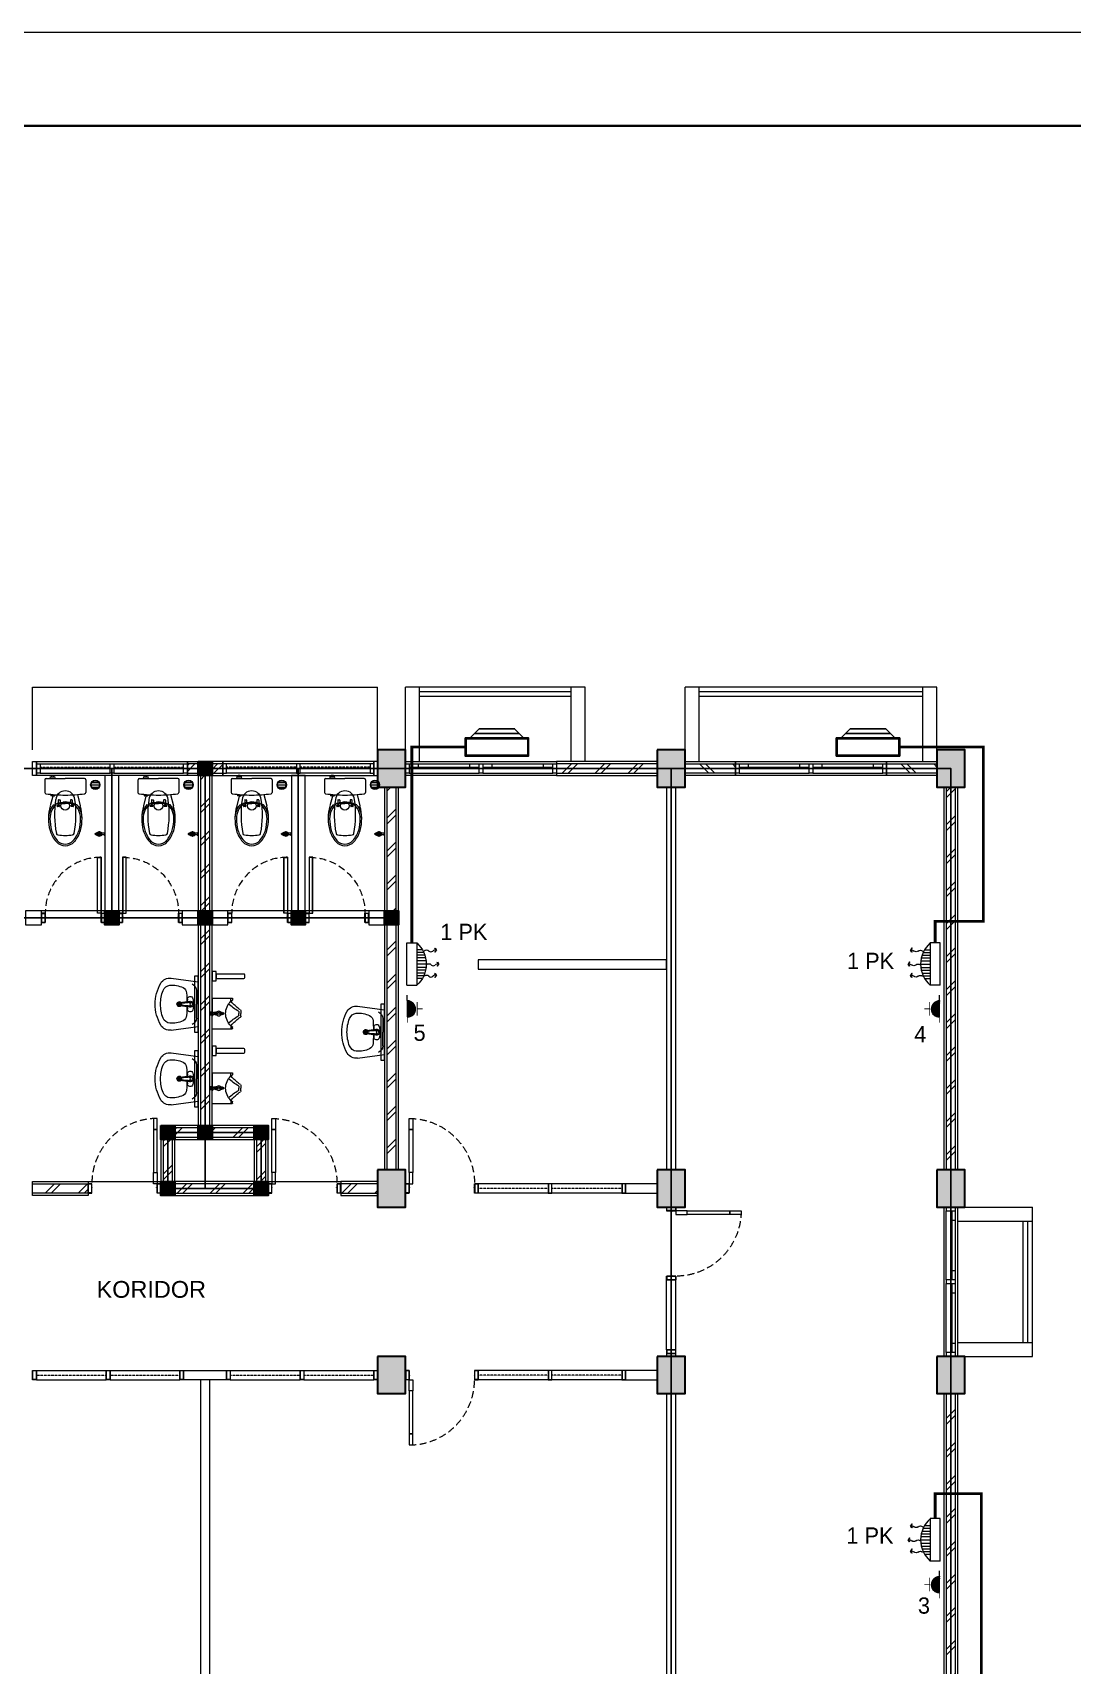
# Model space of a CAD drawing. Header units: millimetres. Extents: x -11 to 19657, y -101 to 50073.
# Drawn here: x 14122 to 16353, y 25163 to 28664 of the extents above; entities that cross this region are included whole.
import ezdxf
from ezdxf.enums import TextEntityAlignment as Align

# ---------------------------------------------------------------- set-up
doc = ezdxf.new("R2010")
doc.units = ezdxf.units.MM
doc.linetypes.add('DASHED', pattern=[0.75, 0.5, -0.25])
doc.linetypes.add('HIDDEN', pattern=[0.375, 0.25, -0.125])
for name, color, linetype in [('AC', 4, 'Continuous'), ('D1', 1, 'Continuous'), ('D2', 3, 'Continuous'), ('potongan', 210, 'Continuous')]:
    doc.layers.add(name, color=color, linetype=linetype)
for name, color, linetype, lineweight in [('ars', 11, 'Continuous', 5), ('dinding', 5, 'Continuous', 15), ('GRS KOP', 1, 'Continuous', 35), ('KOLOM', 1, 'Continuous', 30), ('kop', 7, 'Continuous', 20), ('kus', 63, 'Continuous', 15), ('LAMPU-LISTRIK', 22, 'Continuous', 0), ('lan', 7, 'Continuous', 15), ('not', 7, 'Continuous', 20), ('PARTISI', 190, 'Continuous', 9), ('SANITAIR', 4, 'Continuous', 5), ('sol kol', 8, 'Continuous', 0)]:
    doc.layers.add(name, color=color, linetype=linetype, lineweight=lineweight)
doc.layers.add('as', color=1, linetype='Continuous', plot=False)
doc.styles.add('BARU', font='complex.shx')
doc.styles.get("Standard").update_dxf_attribs({"font": 'arial.ttf'})
doc.styles.add('style2', font='verdana.ttf')
pattern_1 = [(45, (14092.17, 24845.925), (-35.3553, 35.3553), []), (45, (14104.67, 24845.925), (-35.3553, 35.3553), [])]
pattern_2 = [(45, (13892.17, 24845.925), (-35.3553, 35.3553), []), (45, (13904.67, 24845.925), (-35.3553, 35.3553), [])]

# ---------------------------------------------------------------- blocks, each defined once
blk = doc.blocks.new('KP')
at = {"layer": 'KOLOM'}
blk.add_lwpolyline([(0.075, -0.075), (-0.075, -0.075), (-0.075, 0.075), (0.075, 0.075), (0.075, -0.075)], dxfattribs=at)
blk = doc.blocks.new('washtafel L237 a')
for p, q in [((-0.279, -0.289), (-0.238, 0)), ((-0.238, 0), (0, 0)), ((0.238, 0), (0, 0)), ((0.279, -0.289), (0.238, 0)), ((-0.148, -0.019), (0, -0.019)), ((0.148, -0.019), (0, -0.019)), ((0, -0.193), (-0.007, -0.193)), ((0, -0.202), (-0.007, -0.202)), ((0, -0.179), (-0.006, -0.179)), ((0, -0.179), (0.006, -0.179)), ((0, -0.193), (0.007, -0.193)), ((0, -0.202), (0.007, -0.202))]:
    blk.add_line(p, q)
for centre, radius in [((-0.011, -0.085), 0.00488), ((0, -0.043), 0.00695), ((0, -0.043), 0.00529), ((0.011, -0.085), 0.00488)]:
    blk.add_circle(centre, radius)
for centre, radius, start, end in [((-0.148, -0.093), 0.0742, 90.0661, 157.5039), ((0.068, -0.281), 0.273, 154.0541, 184.6243), ((-0.117, -0.191), 0.0678, 92.544, 154.459), ((0.012, -2.103), 1.984, 91.1939, 93.8059), ((-0.055, -0.085), 0.0285, 98.132, 275.8135), ((-0.002, -0.336), 0.286, 89.6669, 101.6651), ((-0.049, -0.147), 0.0337, 40.1188, 95.4553), ((0, -0.084), 0.0312, 89.6915, 225.3566), ((-0.528, -0.216), 0.513, 2.5647, 13.8912), ((0, -0.084), 0.0231, 89.5833, 212.8124), ((-0.04, -0.126), 0.0267, 4.6349, 46.9394), ((-0.045, -0.113), 0.03, 5.694, 32.8124), ((-0.623, -0.171), 0.611, 359.8012, 5.694), ((-0.006, -0.173), 0.006, 179.8012, 270), ((0.002, -0.336), 0.286, 78.3349, 90.3331), ((0, -0.084), 0.0312, 314.6434, 90.3085), ((0, -0.084), 0.0231, 327.1876, 90.4167), ((0.006, -0.173), 0.006, 270, 0.1988), ((0.623, -0.171), 0.611, 174.306, 180.1988), ((0.04, -0.126), 0.0267, 133.0606, 175.3651), ((0.045, -0.113), 0.03, 147.1876, 174.306), ((0.528, -0.216), 0.513, 166.1088, 177.4353), ((0.049, -0.147), 0.0337, 84.5447, 139.8812), ((-0.012, -2.103), 1.984, 86.1941, 88.8061), ((0.055, -0.085), 0.0285, 264.1865, 81.868), ((0.117, -0.191), 0.0678, 25.541, 87.456), ((0.148, -0.093), 0.0742, 22.4961, 89.9339), ((-0.068, -0.281), 0.273, 355.3757, 25.9459), ((-0.17, -0.305), 0.11, 171.786, 240.1395), ((-0.119, -0.294), 0.0858, 186.0548, 250.1625), ((0.001, -0.2), 0.0272, 129.5111, 54.4666), ((0.001, -0.2), 0.0234, 136.8784, 48.8129), ((-0.007, -0.184), 0.009, 183.4751, 270), ((-0.007, -0.193), 0.009, 182.5647, 270), ((0.001, -0.2), 0.0119, 184.4951, 2.4242), ((0.007, -0.184), 0.009, 270, 356.5249), ((0.007, -0.193), 0.009, 270, 357.4353), ((0.119, -0.294), 0.0858, 289.8375, 353.9452), ((0.17, -0.305), 0.11, 299.8605, 8.214), ((-0.003, -0.017), 0.443, 239.9631, 270.4171), ((-0.001, 0.003), 0.406, 248.7209, 270.1375), ((0.001, 0.003), 0.406, 269.8625, 291.2791), ((0.003, -0.017), 0.443, 269.5829, 300.0369)]:
    blk.add_arc(centre, radius, start, end)
blk = doc.blocks.new('P 70')
at = {"linetype": 'HIDDEN', "ltscale": 0.3}
blk.add_lwpolyline([(-0.74, 0.1, -0.414214), (-0.04, 0.8, -1.303225)], format="xyb", dxfattribs=at)
for points in [[(-0.04, 0.8), (-0.08, 0.8), (-0.08, 0.68), (-0.04, 0.68)], [(-0.04, 0.68), (-0.08, 0.68), (-0.08, 0.22), (-0.04, 0.22)], [(-0.04, 0.1), (-0.08, 0.1), (-0.08, 0.22), (-0.04, 0.22)], [(-0.735, 0.06), (-0.74, 0.06), (-0.74, 0.061), (-0.74, 0.1), (-0.78, 0.1), (-0.78, 0), (-0.74, 0), (-0.74, 0.056), (-0.735, 0.058)], [(-0.742, 0.002), (-0.778, 0.002), (-0.778, 0.098), (-0.742, 0.098)], [(-0.045, 0.06), (-0.04, 0.06), (-0.04, 0.061), (-0.04, 0.1), (0, 0.1), (0, 0), (-0.04, 0), (-0.04, 0.056), (-0.045, 0.058)], [(-0.038, 0.002), (-0.002, 0.002), (-0.002, 0.098), (-0.038, 0.098)]]:
    blk.add_lwpolyline(points, close=True)
blk = doc.blocks.new('URINOIR ATAS')
for p, q in [((-0.165, 0), (-0.165, 0.215)), ((-0.16, 0.22), (-0.147, 0.22)), ((-0.133, 0.201), (-0.16, 0.201)), ((-0.133, 0.201), (-0.143, 0.218)), ((-0.027, 0.31), (0, 0.31)), ((-0.02, 0.286), (0, 0.286)), ((0.027, 0.31), (0, 0.31)), ((0.02, 0.286), (0, 0.286)), ((0.133, 0.201), (0.143, 0.218)), ((0.133, 0.201), (0.16, 0.201)), ((0.16, 0.22), (0.147, 0.22)), ((0.165, 0), (0.165, 0.215)), ((-0.165, 0), (0, 0)), ((-0.009, 0.01), (-0.026, 0)), ((-0.013, -0.017), (-0.013, 0)), ((-0.012, 0.117), (0.011, 0.117)), ((-0.011, 0.107), (0.011, 0.107)), ((-0.011, 0.097), (0.011, 0.097)), ((-0.009, 0.112), (-0.009, 0.107)), ((-0.009, 0.01), (0.011, 0.01)), ((-0.007, 0.113), (0.008, 0.113)), ((-0.003, 0.117), (-0.003, 0.113)), ((0.165, 0), (0, 0)), ((0.003, 0.117), (0.003, 0.113)), ((0.009, 0.112), (0.009, 0.107)), ((0.011, 0.01), (0.026, 0)), ((0.013, 0), (0.013, -0.017)), ((0.013, -0.017), (-0.013, -0.017))]:
    blk.add_line(p, q)
for points in [[(-0.011, 0.107, 0.164804), (-0.012, 0.107, 0.105758), (-0.013, 0.106, 0.068984), (-0.014, 0.104, 0.055178), (-0.014, 0.102, 0.055178), (-0.014, 0.1, 0.068984), (-0.013, 0.099, 0.105758), (-0.012, 0.098, 0.164804), (-0.011, 0.097, 0.164804), (-0.01, 0.098, 0.105758), (-0.009, 0.099, 0.068984), (-0.009, 0.1, 0.055178), (-0.009, 0.102, 0.055178), (-0.009, 0.104, 0.068984), (-0.009, 0.106, 0.105758), (-0.01, 0.107, 0.164804)], [(0, 0.097, 0.070821), (0.003, 0.098, 0.082428), (0.005, 0.099, 0.106823), (0.007, 0.101, 0.13413), (0.007, 0.102, 0.13413), (0.007, 0.104, 0.106823), (0.005, 0.106, 0.082428), (0.003, 0.107, 0.070821), (0, 0.107, 0.070821), (-0.003, 0.107, 0.082428), (-0.005, 0.106, 0.106823), (-0.007, 0.104, 0.13413), (-0.007, 0.102, 0.13413), (-0.007, 0.101, 0.106823), (-0.005, 0.099, 0.082428), (-0.003, 0.098, 0.070821)], [(0.011, 0.107, 0.164804), (0.01, 0.107, 0.105758), (0.009, 0.106, 0.068984), (0.009, 0.104, 0.055178), (0.008, 0.102, 0.055178), (0.009, 0.1, 0.068984), (0.009, 0.099, 0.105758), (0.01, 0.098, 0.164804), (0.011, 0.097, 0.164804), (0.012, 0.098, 0.105758), (0.013, 0.099, 0.068984), (0.013, 0.1, 0.055178), (0.014, 0.102, 0.055178), (0.014, 0.104, 0.068984), (0.013, 0.106, 0.105758), (0.012, 0.107, 0.164804)]]:
    blk.add_lwpolyline(points, format="xyb", close=True)
blk.add_lwpolyline([(0.007, 0.061), (0.013, 0.072), (0.007, 0.082), (-0.006, 0.082), (-0.012, 0.072), (-0.006, 0.061)], close=True)
for centre, radius in [((0, 0.072), 0.025), ((0, 0.032), 0.0106), ((0, 0.032), 0.00723)]:
    blk.add_circle(centre, radius)
for centre, radius, start, end in [((-0.16, 0.215), 0.005, 90, 180), ((-0.16, 0.196), 0.005, 90, 180), ((-0.147, 0.215), 0.005, 30.5859, 90), ((-0.151, 0.256), 0.055, 287.3602, 311.4179), ((0.001, 0.332), 0.187, 224.1477, 269.6422), ((-0.614, 0.718), 0.709, 314.7654, 324.2179), ((-0.477, 0.536), 0.518, 315.9836, 330.7336), ((-0.027, 0.295), 0.0148, 90, 144.2179), ((-0.02, 0.28), 0.00593, 90, 150.7336), ((-0.001, 0.332), 0.187, 270.3578, 315.8523), ((0.02, 0.28), 0.00593, 29.2664, 90), ((0.477, 0.536), 0.518, 209.2664, 224.0164), ((0.027, 0.295), 0.0148, 35.7821, 90), ((0.614, 0.718), 0.709, 215.7821, 225.2346), ((0.151, 0.256), 0.055, 228.5821, 252.6398), ((0.147, 0.215), 0.005, 90, 149.4141), ((0.16, 0.215), 0.005, 0, 90), ((0.16, 0.196), 0.005, 0, 90), ((0.12, 0.057), 0.137, 181.3482, 199.9236), ((0, 0.106), 0.0162, 43.0169, 136.9831), ((-0.007, 0.112), 0.00119, 90, 180), ((0.008, 0.112), 0.00119, 0, 90), ((-0.19, 0.062), 0.208, 345.4703, 357.6692)]:
    blk.add_arc(centre, radius, start, end)
blk = doc.blocks.new('P 60')
at = {"linetype": 'HIDDEN', "ltscale": 0.3}
blk.add_lwpolyline([(-0.64, 0.1, -0.414214), (-0.04, 0.7, -1.303225)], format="xyb", dxfattribs=at)
for points in [[(-0.04, 0.7), (-0.04, 0.1), (-0.08, 0.1), (-0.08, 0.7)], [(-0.042, 0.698), (-0.042, 0.102), (-0.078, 0.102), (-0.078, 0.698)], [(-0.635, 0.06), (-0.64, 0.06), (-0.64, 0.061), (-0.64, 0.1), (-0.68, 0.1), (-0.68, 0), (-0.64, 0), (-0.64, 0.056), (-0.635, 0.058)], [(-0.642, 0.002), (-0.678, 0.002), (-0.678, 0.098), (-0.642, 0.098)], [(-0.045, 0.06), (-0.04, 0.06), (-0.04, 0.061), (-0.04, 0.1), (0, 0.1), (0, 0), (-0.04, 0), (-0.04, 0.056), (-0.045, 0.058)], [(-0.038, 0.002), (-0.002, 0.002), (-0.002, 0.098), (-0.038, 0.098)]]:
    blk.add_lwpolyline(points, close=True)
blk = doc.blocks.new('KRAN ATAS')
for p, q in [((-0.019, 0.001), (-0.019, 0)), ((-0.019, 0), (0, 0)), ((-0.018, 0.002), (0, 0.002)), ((-0.009, 0.006), (-0.009, 0.04)), ((0.018, 0.002), (0, 0.002)), ((0.019, 0), (0, 0)), ((0.009, 0.006), (0.009, 0.04)), ((0.019, 0.001), (0.019, 0))]:
    blk.add_line(p, q)
for centre, radius, start, end in [((-0.021, 0.06), 0.0057, 92.509, 270.0343), ((-0.02, 0.06), 0.0057, 105.45, 257.2407), ((0, 0.06), 0.0223, 89.786, 270.2141), ((-0.015, 0.075), 0.0057, 47.464, 224.6597), ((-0.015, 0.074), 0.0057, 60.3207, 212.5415), ((-0.014, 0.046), 0.0057, 154.4974, 295.7282), ((-0.015, 0.045), 0.0057, 142.579, 307.6346), ((-0.018, 0.001), 0.0005, 90, 180), ((0, 0.06), 0.0162, 89.7094, 270.2949), ((-0.013, 0.006), 0.004, 270, 0), ((-0.041, 0.09), 0.0331, 343.1048, 7.2203), ((0, 0.06), 0.0102, 89.532, 270.4679), ((0, 0.096), 0.00865, 90, 191.4881), ((0, 0.08), 0.0057, 89.095, 165.324), ((0, 0.079), 0.0057, 89.095, 152.5938), ((0, 0.041), 0.0057, 205.9652, 266.0615), ((0, 0.04), 0.0057, 191.86, 266.0615), ((0, 0.096), 0.00865, 348.5119, 90), ((0, 0.08), 0.0057, 14.676, 90.905), ((0, 0.079), 0.0057, 27.4062, 90.905), ((0, 0.06), 0.0223, 269.7859, 90.214), ((0, 0.06), 0.0162, 269.7051, 90.2906), ((0, 0.06), 0.0102, 269.5321, 90.468), ((0, 0.04), 0.0057, 273.9385, 348.14), ((0, 0.041), 0.0057, 273.9385, 334.0348), ((0.041, 0.09), 0.0331, 172.7797, 196.8952), ((0.013, 0.006), 0.004, 180, 270), ((0.015, 0.045), 0.0057, 232.3654, 37.421), ((0.015, 0.075), 0.0057, 315.3403, 132.536), ((0.015, 0.074), 0.0057, 327.4585, 119.6793), ((0.014, 0.046), 0.0057, 244.2718, 25.5026), ((0.018, 0.001), 0.0005, 0, 90), ((0.021, 0.06), 0.0057, 269.9657, 87.491), ((0.02, 0.06), 0.0057, 282.7593, 74.55)]:
    blk.add_arc(centre, radius, start, end)
blk = doc.blocks.new('CLOSET ATAS')
for p, q in [((0, 0.207), (0, 0)), ((0.014, 0.22), (0.148, 0.22)), ((0, -0.206), (0, 0)), ((0.171, 0.13), (0.294, 0.161)), ((0.228, 0.073), (0.228, 0.058)), ((0.231, 0.075), (0.273, 0.075)), ((0.231, 0.055), (0.256, 0.055)), ((0.256, 0.055), (0.259, 0.063)), ((0.256, 0.055), (0.256, 0)), ((0.256, -0.055), (0.256, 0)), ((0.259, 0.063), (0.273, 0.063)), ((0.266, 0.075), (0.266, 0.088)), ((0.266, 0.063), (0.266, 0)), ((0.266, -0.063), (0.266, 0)), ((0.273, 0.075), (0.273, 0.063)), ((0.282, 0.125), (0.282, 0.107)), ((0.285, 0.085), (0.285, 0.065)), ((0.296, 0.088), (0.288, 0.088)), ((0.296, 0.062), (0.288, 0.062)), ((0.299, 0.085), (0.299, 0.065)), ((-0.013, -0.124), (-0.031, -0.124)), ((-0.031, -0.124), (-0.031, -0.146)), ((-0.031, -0.146), (-0.013, -0.146)), ((-0.013, -0.107), (-0.013, -0.164)), ((0.171, -0.138), (0.185, -0.138)), ((0.173, -0.116), (0.185, -0.116)), ((0.173, -0.151), (0.173, -0.138)), ((0.175, -0.154), (0.182, -0.154)), ((0.184, -0.138), (0.184, -0.151)), ((0.188, -0.119), (0.188, -0.136)), ((0.188, -0.134), (0.294, -0.161)), ((0.228, -0.073), (0.228, -0.058)), ((0.231, -0.055), (0.256, -0.055)), ((0.231, -0.075), (0.273, -0.075)), ((0.256, -0.055), (0.259, -0.063)), ((0.259, -0.063), (0.273, -0.063)), ((0.266, -0.075), (0.266, -0.088)), ((0.273, -0.075), (0.273, -0.063)), ((0.282, -0.125), (0.282, -0.107)), ((0.285, -0.065), (0.285, -0.085)), ((0.296, -0.062), (0.288, -0.062)), ((0.296, -0.088), (0.288, -0.088)), ((0.299, -0.065), (0.299, -0.085)), ((0.014, -0.22), (0.148, -0.22))]:
    blk.add_line(p, q)
blk.add_circle((0.292, 0), 0.046)
for centre, radius, start, end in [((0.014, 0.207), 0.0135, 90, 180), ((0.148, 0.205), 0.015, 8.087, 90), ((-1.27, 0.004), 1.447, 359.8599, 8.087), ((0.429, -0.051), 0.231, 89.4826, 128.7411), ((0.431, -0.32), 0.5, 75.2789, 105.8515), ((0.235, 0), 0.103, 95.4936, 264.5064), ((-1.27, -0.004), 1.447, 351.913, 0.1401), ((0.385, -0.951), 1.066, 79.0461, 98.6197), ((0.231, 0.073), 0.00271, 90, 180), ((0.231, 0.058), 0.00271, 180, 270), ((0.271, 0.088), 0.005, 138.7405, 180), ((0.429, -0.051), 0.215, 89.4826, 138.7405), ((0.287, 0.125), 0.005, 128.7411, 180), ((0.288, 0.085), 0.00307, 90, 180), ((0.288, 0.065), 0.00307, 180, 270), ((0.296, 0.085), 0.00307, 0, 90), ((0.296, 0.065), 0.00307, 270, 0), ((0.431, -0.32), 0.484, 75.2789, 90), ((0.465, -0.141), 0.302, 48.5371, 73.1314), ((0.465, -0.141), 0.318, 48.5371, 73.1314), ((0.585, 0.076), 0.02, 7.8459, 81.6038), ((0.035, 0), 0.575, 352.1541, 7.8459), ((0.59, 0), 0.114, 0, 48.6581), ((0.59, 0), 0.114, 311.3419, 0), ((0.59, 0), 0.13, 0, 48.6581), ((0.59, 0), 0.13, 311.3419, 0), ((-0.016, -0.123), 0.0171, 24.4122, 79.3868), ((-0.016, -0.147), 0.0171, 280.6132, 335.5878), ((0.175, -0.151), 0.00271, 180, 270), ((0.182, -0.151), 0.00271, 270, 0), ((0.185, -0.119), 0.00271, 0, 90), ((0.185, -0.136), 0.00271, 270, 0), ((0.385, 0.948), 1.063, 261.358, 280.9763), ((0.231, -0.058), 0.00271, 90, 180), ((0.231, -0.073), 0.00271, 180, 270), ((0.271, -0.088), 0.005, 180, 221.2595), ((0.429, 0.051), 0.215, 221.2595, 270.5174), ((0.287, -0.125), 0.005, 180, 231.2589), ((0.429, 0.051), 0.231, 231.2589, 270.5174), ((0.288, -0.065), 0.00307, 90, 180), ((0.288, -0.085), 0.00307, 180, 270), ((0.431, 0.32), 0.5, 254.1485, 284.7211), ((0.296, -0.065), 0.00307, 0, 90), ((0.296, -0.085), 0.00307, 270, 0), ((0.431, 0.32), 0.484, 270, 284.7211), ((0.465, 0.141), 0.302, 286.8686, 311.4629), ((0.465, 0.141), 0.318, 286.8686, 311.4629), ((0.585, -0.076), 0.02, 278.3962, 352.1541), ((0.014, -0.206), 0.0135, 180, 270), ((0.148, -0.205), 0.015, 270, 351.913)]:
    blk.add_arc(centre, radius, start, end)
blk = doc.blocks.new('*X6')
at = {"color": 0}
for p, q in [((18.491, 19.193), (18.579, 19.193)), ((18.499, 19.218), (18.572, 19.218)), ((18.499, 19.168), (18.572, 19.168))]:
    blk.add_line(p, q, dxfattribs=at)
blk = doc.blocks.new('SFLOOR')
for radius in [0.05, 0.0442]:
    blk.add_circle((0, 0), radius)
blk.add_blockref('*X6', (-18.535, -19.193))
blk = doc.blocks.new('K1')
at = {"layer": 'KOLOM'}
blk.add_lwpolyline([(0.2, 0.15), (-0.2, 0.15), (-0.2, -0.15), (0.2, -0.15), (0.2, 0.15)], dxfattribs=at)
blk = doc.blocks.new('NOTASI RUANG')
at = {"layer": 'not'}
for height, p in [(0.26, (-0.011, 0.3)), (0.175, (-0.009, -0.017))]:
    blk.add_attdef('RUANG', text='', height=height, dxfattribs=at).set_placement(p, align=Align.MIDDLE_CENTER)
blk = doc.blocks.new('H')
at = {"layer": 'LAMPU-LISTRIK', "ltscale": 2}
blk.add_line((2116771, -303777), (2116700, -303777), dxfattribs=at)
at = {"layer": 'LAMPU-LISTRIK', "ltscale": 2, "const_width": 10}
blk.add_lwpolyline([(2116989, -303777, 1), (2116771, -303777)], format="xyb", dxfattribs=at)
for points in [[(2116970, -303647), (2116790, -303647)], [(2116880, -303647), (2116880, -303577)], [(2116700, -303777), (2116771, -303777)], [(2117060, -303777), (2116989, -303777)]]:
    blk.add_lwpolyline(points, dxfattribs=at)
blk = doc.blocks.new('01AROR1k')
for points in [[(21, 21), (16, 26), (0, 0)], [(21, -21), (16, -26), (0, 0)]]:
    blk.add_lwpolyline(points, close=True)
for centre, radius, start, end in [((13, 44), 46, 253.9459, 313.0849), ((68, -15), 35.6, 46.9151, 133.0849), ((120, 40), 40.1, 226.9151, 313.0849)]:
    blk.add_arc(centre, radius, start, end)
blk = doc.blocks.new('FDS')
at = {"layer": 'LAMPU-LISTRIK', "color": 2}
for p, q in [((4834.5, 21594.7), (4834.5, 21573.6)), ((4925.4, 21594.7), (4834.5, 21594.7)), ((4834.5, 21573.6), (4925.4, 21573.6)), ((4849, 21561.6), (4849, 21573.6)), ((4854.9, 21558.5), (4854.9, 21573.6)), ((4861, 21556.1), (4861, 21573.6)), ((4866.8, 21554.5), (4866.8, 21573.6)), ((4872.8, 21553.5), (4872.8, 21573.6)), ((4880, 21553.1), (4880, 21573.6)), ((4887.1, 21553.5), (4887.1, 21573.6)), ((4893.2, 21554.5), (4893.2, 21573.6)), ((4899, 21556.1), (4899, 21573.6)), ((4905, 21558.5), (4905, 21573.6)), ((4910.9, 21561.6), (4910.9, 21573.6)), ((4925.4, 21594.7), (4925.4, 21573.6))]:
    blk.add_line(p, q, dxfattribs=at)
blk.add_arc((4880, 21613.6), 60.5, 221.3856, 318.6144, dxfattribs=at)
at = {"layer": 'LAMPU-LISTRIK', "color": 2, "xscale": -0.1783600000298975, "yscale": 0.1783600000298975, "zscale": 0.17836, "rotation": 270}
for p in [(4850, 21531.2), (4879.9, 21526.2), (4904.1, 21531.1)]:
    blk.add_blockref('01AROR1k', p, dxfattribs=at)
blk = doc.blocks.new('HGD')
at = {"layer": 'AC'}
blk.add_line((4713.8, 19028.2), (4809.3, 19028.2), dxfattribs=at)
for points in [[(4693.4, 19037.9), (4829.7, 19037.9), (4829.7, 19076.8), (4693.4, 19076.8)], [(4695.4, 19039.9), (4827.8, 19039.9), (4827.8, 19074.9), (4695.4, 19074.9)]]:
    blk.add_lwpolyline(points, close=True, dxfattribs=at)
blk.add_lwpolyline([(4704.1, 19037.9), (4723.6, 19018.4), (4799.5, 19018.4), (4819, 19037.9)], dxfattribs=at)
blk = doc.blocks.new('kop')
at = {"layer": 'GRS KOP'}
blk.add_lwpolyline([(1, 54), (83, 54), (83, 1), (1, 1)], close=True, dxfattribs=at)
at = {"layer": 'kop', "color": 7}
blk.add_line((84, 55), (0, 55), dxfattribs=at)
at = {"layer": 'kop', "style": 'BARU', "flags": 4}
for p, height in [((73.8, 5.4), 0.35), ((80.303, 5.382), 0.25), ((73.8, 4.9), 0.35), ((80.303, 4.882), 0.25), ((73.8, 4.4), 0.35), ((80.303, 4.382), 0.25)]:
    blk.add_attdef('-', p, '', height=height, dxfattribs=at)
at = {"layer": 'kop', "flags": 4}
for tag, p in [('AR-00', (78.057, 2.648)), ('00', (81.238, 2.647))]:
    blk.add_attdef(tag, text='', height=0.35, dxfattribs=at).set_placement(p, align=Align.MIDDLE)

msp = doc.modelspace()

# ---------------------------------------------------------------- hatches: boundary and pattern name
at = {"layer": 'ars'}
h = msp.add_hatch(dxfattribs=at)
h.set_pattern_fill('TEMBOK', color=256, scale=50)
h.set_pattern_definition([(45, (14336.17, 25135.925), (-35.3553, 35.3553), []), (45, (14348.67, 25135.925), (-35.3553, 35.3553), [])])
h.paths.add_polyline_path([(14477.17, 27095.92), (14454.17, 27095.92), (14454.17, 27075.92), (14477.17, 27075.92)])
h = msp.add_hatch(dxfattribs=at)
h.set_pattern_fill('TEMBOK', color=256, scale=50)
h.set_pattern_definition([(45, (14397.17, 25135.925), (-35.3553, 35.3553), []), (45, (14409.67, 25135.925), (-35.3553, 35.3553), [])])
h.paths.add_polyline_path([(14530.17, 27095.92), (14507.17, 27095.92), (14507.17, 27075.92), (14530.17, 27075.92)])
h = msp.add_hatch(dxfattribs=at)
h.set_pattern_fill('TEMBOK', color=256, scale=50)
h.set_pattern_definition([(45, (13531.17, 24570.925), (-35.3553, 35.3553), []), (45, (13543.67, 24570.925), (-35.3553, 35.3553), [])])
h.paths.add_polyline_path([(15462.17, 27095.92), (15246.17, 27095.92), (15246.17, 27075.92), (15462.17, 27075.92)])
h = msp.add_hatch(dxfattribs=at)
h.set_pattern_fill('TEMBOK', color=256, scale=50)
h.set_pattern_definition([(315, (14682.17, 27400.925), (-35.3553, -35.3553), []), (315, (14694.67, 27400.925), (-35.3553, -35.3553), [])])
h.paths.add_polyline_path([(15630.17, 27075.92), (15522.17, 27075.92), (15522.17, 27095.92), (15630.17, 27095.92)])
h = msp.add_hatch(dxfattribs=at)
h.set_pattern_fill('TEMBOK', color=256, scale=50)
h.set_pattern_definition([(315, (15114.17, 27400.925), (-35.3553, -35.3553), []), (315, (15126.67, 27400.925), (-35.3553, -35.3553), [])])
h.paths.add_polyline_path([(16062.17, 27075.92), (15954.17, 27075.92), (15954.17, 27095.92), (16062.17, 27095.92)])
h = msp.add_hatch(dxfattribs=at)
h.set_pattern_fill('TEMBOK', color=256, scale=50)
h.set_pattern_definition(pattern_1)
h.paths.add_polyline_path([(14482.17, 27070.92), (14482.17, 26320.92), (14502.17, 26320.92), (14502.17, 27070.92)])
h = msp.add_hatch(dxfattribs=at)
h.set_pattern_fill('TEMBOK', color=256, scale=50)
h.set_pattern_definition(pattern_1)
h.paths.add_polyline_path([(14902.17, 26225.92), (14902.17, 27045.92), (14882.17, 27045.92), (14882.17, 26225.92)])
h = msp.add_hatch(dxfattribs=at)
h.set_pattern_fill('TEMBOK', color=256, scale=50)
h.set_pattern_definition(pattern_2)
h.paths.add_polyline_path([(16102.17, 26225.92), (16102.17, 27045.92), (16082.17, 27045.92), (16082.17, 26225.92)])
h = msp.add_hatch(dxfattribs=at)
h.set_pattern_fill('TEMBOK', color=256, scale=50)
h.set_pattern_definition(pattern_1)
h.paths.add_polyline_path([(14402.17, 26290.92), (14402.17, 26200.92), (14422.17, 26200.92), (14422.17, 26290.92)])
h = msp.add_hatch(dxfattribs=at)
h.set_pattern_fill('TEMBOK', color=256, scale=50)
h.set_pattern_definition(pattern_1)
h.paths.add_polyline_path([(14597.17, 26315.92), (14427.17, 26315.92), (14427.17, 26295.92), (14597.17, 26295.92)])
h = msp.add_hatch(dxfattribs=at)
h.set_pattern_fill('TEMBOK', color=256, scale=50)
h.set_pattern_definition(pattern_1)
h.paths.add_polyline_path([(14602.17, 26290.92), (14602.17, 26200.92), (14622.17, 26200.92), (14622.17, 26290.92)])
h = msp.add_hatch(dxfattribs=at)
h.set_pattern_fill('TEMBOK', color=256, scale=50)
h.set_pattern_definition(pattern_1)
h.paths.add_polyline_path([(14122.17, 26195.92), (14241.17, 26195.92), (14241.17, 26175.92), (14122.17, 26175.92)])
h = msp.add_hatch(dxfattribs=at)
h.set_pattern_fill('TEMBOK', color=256, scale=50)
h.set_pattern_definition(pattern_1)
h.paths.add_polyline_path([(14597.17, 26195.92), (14427.17, 26195.92), (14427.17, 26175.92), (14597.17, 26175.92)])
h = msp.add_hatch(dxfattribs=at)
h.set_pattern_fill('TEMBOK', color=256, scale=50)
h.set_pattern_definition(pattern_1)
h.paths.add_polyline_path([(14862.17, 26195.92), (14783.17, 26195.92), (14783.17, 26175.92), (14862.17, 26175.92)])
h = msp.add_hatch(dxfattribs=at)
h.set_pattern_fill('TEMBOK', color=256, scale=50)
h.set_pattern_definition(pattern_2)
h.paths.add_polyline_path([(16102.17, 24925.92), (16102.17, 25745.92), (16082.17, 25745.92), (16082.17, 24925.92)])
at = {"layer": 'potongan', "ltscale": 150}
h = msp.add_hatch(dxfattribs=at)
h.set_pattern_fill('ANSI31', color=256, scale=1.3, angle=-270, style=0)
h.set_pattern_definition([(45, (-416942.30905, -1177666.60235), (0.114904851943, -0.114904851943), [])])
edge = h.paths.add_edge_path()
edge.add_ellipse((14925.96, 26570.94), major_axis=(12.57, 12.57), ratio=1, start_angle=225, end_angle=405, ccw=False)
edge.add_line((14925.96, 26553.16), (14925.96, 26588.72))
h = msp.add_hatch(dxfattribs=at)
h.set_pattern_fill('ANSI31', color=256, scale=1.3, angle=-270, style=0)
h.set_pattern_definition([(135, (447936.12664, -1177666.60235), (-0.114904851943, -0.114904851943), [])])
edge = h.paths.add_edge_path()
edge.add_ellipse((16067.86, 26570.94), major_axis=(-12.57, 12.57), ratio=1, start_angle=-45, end_angle=135)
edge.add_line((16067.86, 26553.16), (16067.86, 26588.72))
h = msp.add_hatch(dxfattribs=at)
h.set_pattern_fill('ANSI31', color=256, scale=1.3, angle=-270, style=0)
h.set_pattern_definition([(135, (447936.12664, -1178900.95803), (-0.114904851943, -0.114904851943), [])])
edge = h.paths.add_edge_path()
edge.add_ellipse((16067.86, 25336.59), major_axis=(-12.57, 12.57), ratio=1, start_angle=-45, end_angle=135)
edge.add_line((16067.86, 25318.8), (16067.86, 25354.37))
at = {"layer": 'sol kol'}
for points in [[(14477.17, 27100.92), (14507.17, 27100.92), (14507.17, 27070.92), (14477.17, 27070.92)], [(14862.17, 27125.92), (14862.17, 27045.92), (14922.17, 27045.92), (14922.17, 27125.92)], [(15462.17, 27125.92), (15462.17, 27045.92), (15522.17, 27045.92), (15522.17, 27125.92)], [(16062.17, 27125.92), (16062.17, 27045.92), (16122.17, 27045.92), (16122.17, 27125.92)], [(14277.17, 26780.92), (14307.17, 26780.92), (14307.17, 26750.92), (14277.17, 26750.92)], [(14477.17, 26780.92), (14507.17, 26780.92), (14507.17, 26750.92), (14477.17, 26750.92)], [(14677.17, 26780.92), (14707.17, 26780.92), (14707.17, 26750.92), (14677.17, 26750.92)], [(14877.17, 26780.92), (14907.17, 26780.92), (14907.17, 26750.92), (14877.17, 26750.92)], [(14397.17, 26320.92), (14427.17, 26320.92), (14427.17, 26290.92), (14397.17, 26290.92)], [(14477.17, 26320.92), (14507.17, 26320.92), (14507.17, 26290.92), (14477.17, 26290.92)], [(14597.17, 26320.92), (14627.17, 26320.92), (14627.17, 26290.92), (14597.17, 26290.92)], [(14862.17, 26225.92), (14862.17, 26145.92), (14922.17, 26145.92), (14922.17, 26225.92)], [(15462.17, 26225.92), (15462.17, 26145.92), (15522.17, 26145.92), (15522.17, 26225.92)], [(16062.17, 26225.92), (16062.17, 26145.92), (16122.17, 26145.92), (16122.17, 26225.92)], [(14397.17, 26200.92), (14427.17, 26200.92), (14427.17, 26170.92), (14397.17, 26170.92)], [(14597.17, 26200.92), (14627.17, 26200.92), (14627.17, 26170.92), (14597.17, 26170.92)], [(14862.17, 25825.92), (14862.17, 25745.92), (14922.17, 25745.92), (14922.17, 25825.92)], [(15462.17, 25825.92), (15462.17, 25745.92), (15522.17, 25745.92), (15522.17, 25825.92)], [(16062.17, 25825.92), (16062.17, 25745.92), (16122.17, 25745.92), (16122.17, 25825.92)]]:
    msp.add_hatch(color=256, dxfattribs=at).paths.add_polyline_path(points)

# ---------------------------------------------------------------- linework, layer by layer
at = {"layer": 'ars'}
for points in [[(15277.17, 27250.92), (14952.17, 27250.92)], [(15277.17, 27240.92), (14952.17, 27240.92)], [(16032.17, 27250.92), (15552.17, 27250.92)], [(16032.17, 27240.92), (15552.17, 27240.92)], [(16247.17, 25855.92), (16247.17, 26115.92)], [(16257.17, 25855.92), (16257.17, 26115.92)]]:
    msp.add_lwpolyline(points, dxfattribs=at)
for points in [[(14477.17, 27095.92), (14454.17, 27095.92), (14454.17, 27075.92), (14477.17, 27075.92)], [(14530.17, 27095.92), (14507.17, 27095.92), (14507.17, 27075.92), (14530.17, 27075.92)], [(15462.17, 27095.92), (15246.17, 27095.92), (15246.17, 27075.92), (15462.17, 27075.92)], [(15630.17, 27075.92), (15522.17, 27075.92), (15522.17, 27095.92), (15630.17, 27095.92)], [(16062.17, 27075.92), (15954.17, 27075.92), (15954.17, 27095.92), (16062.17, 27095.92)], [(14482.17, 27070.92), (14482.17, 26320.92), (14502.17, 26320.92), (14502.17, 27070.92)], [(14902.17, 26225.92), (14902.17, 27045.92), (14882.17, 27045.92), (14882.17, 26225.92)], [(16102.17, 26225.92), (16102.17, 27045.92), (16082.17, 27045.92), (16082.17, 26225.92)], [(14515.86, 26630.92), (14515.86, 26650.92), (14507.17, 26650.92), (14507.17, 26630.92)], [(14515.86, 26470.92), (14515.86, 26490.92), (14507.17, 26490.92), (14507.17, 26470.92)], [(14402.17, 26290.92), (14402.17, 26200.92), (14422.17, 26200.92), (14422.17, 26290.92)], [(14597.17, 26315.92), (14427.17, 26315.92), (14427.17, 26295.92), (14597.17, 26295.92)], [(14602.17, 26290.92), (14602.17, 26200.92), (14622.17, 26200.92), (14622.17, 26290.92)], [(14122.17, 26195.92), (14241.17, 26195.92), (14241.17, 26175.92), (14122.17, 26175.92)], [(14597.17, 26195.92), (14427.17, 26195.92), (14427.17, 26175.92), (14597.17, 26175.92)], [(14862.17, 26195.92), (14783.17, 26195.92), (14783.17, 26175.92), (14862.17, 26175.92)], [(16102.17, 24925.92), (16102.17, 25745.92), (16082.17, 25745.92), (16082.17, 24925.92)]]:
    msp.add_lwpolyline(points, close=True, dxfattribs=at)
at = {"layer": 'as'}
for points in [[(16092.17, 27085.92), (16092.17, 24885.92), (11492.17, 24885.92)], [(14892.17, 27085.92), (14092.17, 27085.92)], [(14292.17, 27085.92), (14292.17, 26765.92)], [(14492.17, 26185.92), (14492.17, 27070.92)], [(14692.17, 27085.92), (14692.17, 26765.92)], [(14892.17, 27085.92), (16092.17, 27085.92), (16092.17, 24885.92)], [(15492.17, 27085.92), (15492.17, 24885.92)], [(14492.17, 26765.92), (14092.17, 26765.92)], [(14892.17, 26765.92), (14492.17, 26765.92)]]:
    msp.add_lwpolyline(points, dxfattribs=at)
msp.add_lwpolyline([(14612.17, 26185.92), (14612.17, 26305.92), (14412.17, 26305.92), (14412.17, 26185.92)], close=True, dxfattribs=at)
at = {"layer": 'D2', "linetype": 'DASHED', "ltscale": 60.3, "const_width": 6.06}
for points in [[(14935.55, 26712.26), (14935.55, 27132.39), (15049.95, 27132.39)], [(15982.43, 27132.39), (16161.64, 27132.39), (16161.64, 26758.45), (16058.26, 26758.45), (16058.26, 26712.26)], [(16058.26, 25477.9), (16058.26, 25531.43), (16157.48, 25531.43), (16157.48, 24836.55), (15982.43, 24836.55), (16010.4, 24836.55)]]:
    msp.add_lwpolyline(points, dxfattribs=at)
at = {"layer": 'dinding'}
for points in [[(14122.17, 27100.92), (14130.17, 27100.92), (14130.17, 27070.92), (14122.17, 27070.92)], [(14454.17, 27100.92), (14477.17, 27100.92), (14477.17, 27070.92), (14454.17, 27070.92)], [(14530.17, 27100.92), (14507.17, 27100.92), (14507.17, 27070.92), (14530.17, 27070.92)], [(14862.17, 27100.92), (14854.17, 27100.92), (14854.17, 27070.92), (14862.17, 27070.92)], [(15462.17, 27100.92), (15246.17, 27100.92), (15246.17, 27070.92), (15462.17, 27070.92)], [(15630.17, 27070.92), (15522.17, 27070.92), (15522.17, 27100.92), (15630.17, 27100.92)], [(16062.17, 27070.92), (15954.17, 27070.92), (15954.17, 27100.92), (16062.17, 27100.92)], [(14277.17, 27070.92), (14277.17, 26780.92), (14307.17, 26780.92), (14307.17, 27070.92)], [(14477.17, 27070.92), (14477.17, 26320.92), (14507.17, 26320.92), (14507.17, 27070.92)], [(14677.17, 27070.92), (14677.17, 26780.92), (14707.17, 26780.92), (14707.17, 27070.92)], [(14907.17, 26225.92), (14907.17, 27045.92), (14877.17, 27045.92), (14877.17, 26225.92)], [(16107.17, 26225.92), (16107.17, 27045.92), (16077.17, 27045.92), (16077.17, 26225.92)], [(14141.17, 26780.92), (14107.17, 26780.92), (14107.17, 26750.92), (14141.17, 26750.92)], [(14477.17, 26780.92), (14443.17, 26780.92), (14443.17, 26750.92), (14477.17, 26750.92)], [(14541.17, 26780.92), (14507.17, 26780.92), (14507.17, 26750.92), (14541.17, 26750.92)], [(14877.17, 26780.92), (14843.17, 26780.92), (14843.17, 26750.92), (14877.17, 26750.92)], [(14397.17, 26290.92), (14397.17, 26200.92), (14427.17, 26200.92), (14427.17, 26290.92)], [(14597.17, 26320.92), (14427.17, 26320.92), (14427.17, 26290.92), (14597.17, 26290.92)], [(14597.17, 26290.92), (14597.17, 26200.92), (14627.17, 26200.92), (14627.17, 26290.92)], [(14122.17, 26200.92), (14241.17, 26200.92), (14241.17, 26170.92), (14122.17, 26170.92)], [(14597.17, 26200.92), (14427.17, 26200.92), (14427.17, 26170.92), (14597.17, 26170.92)], [(14862.17, 26200.92), (14783.17, 26200.92), (14783.17, 26170.92), (14862.17, 26170.92)], [(16107.17, 24925.92), (16107.17, 25745.92), (16077.17, 25745.92), (16077.17, 24925.92)]]:
    msp.add_lwpolyline(points, close=True, dxfattribs=at)
at = {"layer": 'kus'}
for p, q in [((14138.17, 27095.92), (14288.17, 27095.92)), ((14296.17, 27095.92), (14446.17, 27095.92)), ((14688.17, 27095.92), (14538.17, 27095.92)), ((14846.17, 27095.92), (14696.17, 27095.92)), ((14930.17, 27095.92), (15080.17, 27095.92)), ((14950.17, 27088.92), (14950.17, 27095.92)), ((15060.17, 27088.92), (15060.17, 27095.92)), ((15088.17, 27095.92), (15238.17, 27095.92)), ((15108.17, 27088.92), (15108.17, 27095.92)), ((15218.17, 27088.92), (15218.17, 27095.92)), ((15638.17, 27095.92), (15788.17, 27095.92)), ((15658.17, 27088.92), (15658.17, 27095.92)), ((15768.17, 27088.92), (15768.17, 27095.92)), ((15796.17, 27095.92), (15946.17, 27095.92)), ((15816.17, 27088.92), (15816.17, 27095.92)), ((15926.17, 27088.92), (15926.17, 27095.92)), ((14138.17, 27075.92), (14288.17, 27075.92)), ((14296.17, 27075.92), (14446.17, 27075.92)), ((14688.17, 27075.92), (14538.17, 27075.92)), ((14846.17, 27075.92), (14696.17, 27075.92)), ((14930.17, 27088.92), (15080.17, 27088.92)), ((14930.17, 27075.92), (15080.17, 27075.92)), ((15088.17, 27088.92), (15238.17, 27088.92)), ((15088.17, 27075.92), (15238.17, 27075.92)), ((15638.17, 27088.92), (15788.17, 27088.92)), ((15638.17, 27075.92), (15788.17, 27075.92)), ((15796.17, 27088.92), (15946.17, 27088.92)), ((15796.17, 27075.92), (15946.17, 27075.92)), ((15228.17, 26195.92), (15078.17, 26195.92)), ((15386.17, 26195.92), (15236.17, 26195.92)), ((15228.17, 26175.92), (15078.17, 26175.92)), ((15386.17, 26175.92), (15236.17, 26175.92)), ((16082.17, 25989.92), (16082.17, 26137.92)), ((16095.17, 25989.92), (16095.17, 26137.92)), ((16095.17, 26117.92), (16102.17, 26117.92)), ((16102.17, 25989.92), (16102.17, 26137.92)), ((16095.17, 26009.92), (16102.17, 26009.92)), ((15482.17, 25839.92), (15482.17, 25989.92)), ((15502.17, 25839.92), (15502.17, 25989.92)), ((16082.17, 25833.92), (16082.17, 25981.92)), ((16095.17, 25833.92), (16095.17, 25981.92)), ((16102.17, 25833.92), (16102.17, 25981.92)), ((16095.17, 25961.92), (16102.17, 25961.92)), ((16095.17, 25853.92), (16102.17, 25853.92)), ((14130.17, 25795.92), (14280.17, 25795.92)), ((14130.17, 25775.92), (14280.17, 25775.92)), ((14288.17, 25795.92), (14438.17, 25795.92)), ((14288.17, 25775.92), (14438.17, 25775.92)), ((14546.17, 25795.92), (14696.17, 25795.92)), ((14546.17, 25775.92), (14696.17, 25775.92)), ((14704.17, 25795.92), (14854.17, 25795.92)), ((14704.17, 25775.92), (14854.17, 25775.92)), ((15228.17, 25795.92), (15078.17, 25795.92)), ((15228.17, 25775.92), (15078.17, 25775.92)), ((15386.17, 25795.92), (15236.17, 25795.92)), ((15386.17, 25775.92), (15236.17, 25775.92))]:
    msp.add_line(p, q, dxfattribs=at)
at = {"layer": 'kus', "linetype": 'HIDDEN'}
for p, q in [((14138.17, 27088.92), (14288.17, 27088.92)), ((14296.17, 27088.92), (14446.17, 27088.92)), ((14688.17, 27088.92), (14538.17, 27088.92)), ((14846.17, 27088.92), (14696.17, 27088.92)), ((15228.17, 26185.92), (15078.17, 26185.92)), ((15386.17, 26185.92), (15236.17, 26185.92)), ((15492.17, 25839.92), (15492.17, 25989.92)), ((14130.17, 25785.92), (14280.17, 25785.92)), ((14288.17, 25785.92), (14438.17, 25785.92)), ((14546.17, 25785.92), (14696.17, 25785.92)), ((14704.17, 25785.92), (14854.17, 25785.92)), ((15228.17, 25785.92), (15078.17, 25785.92)), ((15386.17, 25785.92), (15236.17, 25785.92))]:
    msp.add_line(p, q, dxfattribs=at)
at = {"layer": 'kus'}
for points in [[(14130.17, 27095.92), (14138.17, 27095.92), (14138.17, 27075.92), (14130.17, 27075.92)], [(14288.17, 27095.92), (14296.17, 27095.92), (14296.17, 27075.92), (14288.17, 27075.92)], [(14446.17, 27095.92), (14454.17, 27095.92), (14454.17, 27075.92), (14446.17, 27075.92)], [(14538.17, 27095.92), (14530.17, 27095.92), (14530.17, 27075.92), (14538.17, 27075.92)], [(14696.17, 27095.92), (14688.17, 27095.92), (14688.17, 27075.92), (14696.17, 27075.92)], [(14854.17, 27095.92), (14846.17, 27095.92), (14846.17, 27075.92), (14854.17, 27075.92)], [(14922.17, 27095.92), (14930.17, 27095.92), (14930.17, 27075.92), (14922.17, 27075.92)], [(15080.17, 27095.92), (15088.17, 27095.92), (15088.17, 27075.92), (15080.17, 27075.92)], [(15238.17, 27095.92), (15246.17, 27095.92), (15246.17, 27075.92), (15238.17, 27075.92)], [(15630.17, 27095.92), (15638.17, 27095.92), (15638.17, 27075.92), (15630.17, 27075.92)], [(15788.17, 27095.92), (15796.17, 27095.92), (15796.17, 27075.92), (15788.17, 27075.92)], [(15946.17, 27095.92), (15954.17, 27095.92), (15954.17, 27075.92), (15946.17, 27075.92)], [(15228.17, 26175.92), (15236.17, 26175.92), (15236.17, 26195.92), (15228.17, 26195.92)], [(15228.57, 26176.32), (15235.77, 26176.32), (15235.77, 26195.52), (15228.57, 26195.52)], [(15386.17, 26175.92), (15394.17, 26175.92), (15394.17, 26195.92), (15386.17, 26195.92)], [(15386.57, 26176.32), (15393.77, 26176.32), (15393.77, 26195.52), (15386.57, 26195.52)], [(16102.17, 26137.92), (16102.17, 26145.92), (16082.17, 26145.92), (16082.17, 26137.92)], [(16102.17, 25981.92), (16102.17, 25989.92), (16082.17, 25989.92), (16082.17, 25981.92)], [(15482.17, 25839.92), (15482.17, 25831.92), (15502.17, 25831.92), (15502.17, 25839.92)], [(15482.57, 25839.52), (15482.57, 25832.32), (15501.77, 25832.32), (15501.77, 25839.52)], [(16102.17, 25825.92), (16102.17, 25833.92), (16082.17, 25833.92), (16082.17, 25825.92)], [(14130.17, 25775.92), (14122.17, 25775.92), (14122.17, 25795.92), (14130.17, 25795.92)], [(14129.77, 25776.32), (14122.57, 25776.32), (14122.57, 25795.52), (14129.77, 25795.52)], [(14288.17, 25775.92), (14280.17, 25775.92), (14280.17, 25795.92), (14288.17, 25795.92)], [(14287.77, 25776.32), (14280.57, 25776.32), (14280.57, 25795.52), (14287.77, 25795.52)], [(14446.17, 25775.92), (14438.17, 25775.92), (14438.17, 25795.92), (14446.17, 25795.92)], [(14445.77, 25776.32), (14438.57, 25776.32), (14438.57, 25795.52), (14445.77, 25795.52)], [(14546.17, 25775.92), (14538.17, 25775.92), (14538.17, 25795.92), (14546.17, 25795.92)], [(14545.77, 25776.32), (14538.57, 25776.32), (14538.57, 25795.52), (14545.77, 25795.52)], [(14704.17, 25775.92), (14696.17, 25775.92), (14696.17, 25795.92), (14704.17, 25795.92)], [(14703.77, 25776.32), (14696.57, 25776.32), (14696.57, 25795.52), (14703.77, 25795.52)], [(14862.17, 25775.92), (14854.17, 25775.92), (14854.17, 25795.92), (14862.17, 25795.92)], [(14861.77, 25776.32), (14854.57, 25776.32), (14854.57, 25795.52), (14861.77, 25795.52)], [(15228.17, 25775.92), (15236.17, 25775.92), (15236.17, 25795.92), (15228.17, 25795.92)], [(15228.57, 25776.32), (15235.77, 25776.32), (15235.77, 25795.52), (15228.57, 25795.52)], [(15386.17, 25775.92), (15394.17, 25775.92), (15394.17, 25795.92), (15386.17, 25795.92)], [(15386.57, 25776.32), (15393.77, 25776.32), (15393.77, 25795.52), (15386.57, 25795.52)]]:
    msp.add_lwpolyline(points, close=True, dxfattribs=at)
at = {"layer": 'lan'}
for p, q in [((14122.17, 27260.92), (14862.17, 27260.92)), ((14122.17, 27125.92), (14122.17, 27260.92)), ((14862.17, 27125.92), (14862.17, 27260.92)), ((14922.17, 27125.92), (14922.17, 27260.92)), ((14952.17, 27100.92), (14952.17, 27260.92)), ((15277.17, 27100.92), (15277.17, 27260.92)), ((15307.17, 27100.92), (15307.17, 27260.92)), ((15522.17, 27125.92), (15522.17, 27260.92)), ((15552.17, 27100.92), (15552.17, 27260.92)), ((16032.17, 27100.92), (16032.17, 27260.92)), ((16062.17, 27125.92), (16062.17, 27260.92)), ((14277.17, 26780.92), (14141.17, 26780.92)), ((14443.17, 26780.92), (14307.17, 26780.92)), ((14677.17, 26780.92), (14541.17, 26780.92)), ((14843.17, 26780.92), (14707.17, 26780.92)), ((14241.17, 26200.92), (14397.17, 26200.92)), ((14627.17, 26200.92), (14783.17, 26200.92)), ((16107.17, 26115.92), (16267.17, 26115.92)), ((16122.17, 26145.92), (16267.17, 26145.92)), ((16107.17, 25855.92), (16267.17, 25855.92))]:
    msp.add_line(p, q, dxfattribs=at)
for points in [[(15307.17, 27260.92), (14922.17, 27260.92)], [(16062.17, 27260.92), (15522.17, 27260.92)], [(16122.17, 25825.92), (16267.17, 25825.92), (16267.17, 26145.92)]]:
    msp.add_lwpolyline(points, dxfattribs=at)
for points in [[(14130.17, 27100.92), (14454.17, 27100.92), (14454.17, 27070.92), (14130.17, 27070.92)], [(14854.17, 27100.92), (14530.17, 27100.92), (14530.17, 27070.92), (14854.17, 27070.92)], [(14922.17, 27100.92), (15246.17, 27100.92), (15246.17, 27070.92), (14922.17, 27070.92)], [(15630.17, 27100.92), (15954.17, 27100.92), (15954.17, 27070.92), (15630.17, 27070.92)], [(16107.17, 25825.92), (16107.17, 26145.92), (16077.17, 26145.92), (16077.17, 25825.92)]]:
    msp.add_lwpolyline(points, close=True, dxfattribs=at)
at = {"layer": 'PARTISI'}
for points in [[(15482.17, 26225.92), (15502.17, 26225.92), (15502.17, 27045.92), (15482.17, 27045.92)], [(15078.17, 26655.92), (15482.17, 26655.92), (15482.17, 26675.92), (15078.17, 26675.92)], [(15394.17, 26175.92), (15462.17, 26175.92), (15462.17, 26195.92), (15394.17, 26195.92)], [(15482.17, 25825.92), (15502.17, 25825.92), (15502.17, 25831.92), (15482.17, 25831.92)], [(14446.17, 25795.92), (14538.17, 25795.92), (14538.17, 25775.92), (14446.17, 25775.92)], [(14482.17, 24900.92), (14502.17, 24900.92), (14502.17, 25775.92), (14482.17, 25775.92)], [(15394.17, 25775.92), (15462.17, 25775.92), (15462.17, 25795.92), (15394.17, 25795.92)], [(15482.17, 24925.92), (15502.17, 24925.92), (15502.17, 25745.92), (15482.17, 25745.92)]]:
    msp.add_lwpolyline(points, close=True, dxfattribs=at)
at = {"layer": 'SANITAIR'}
for points in [[(14477.17, 26640.92), (14469.17, 26640.92), (14469.17, 26520.92), (14477.17, 26520.92)], [(14877.17, 26580.92), (14869.17, 26580.92), (14869.17, 26460.92), (14877.17, 26460.92)], [(14477.17, 26480.92), (14469.17, 26480.92), (14469.17, 26360.92), (14477.17, 26360.92)]]:
    msp.add_lwpolyline(points, close=True, dxfattribs=at)
for points in [[(14577.17, 26643.83, 0.3879769), (14575.29, 26645.61), (14515.86, 26645.61), (14515.86, 26636.24), (14575.29, 26636.24, 0.3879769), (14577.17, 26638.01, 0.0369418)], [(14577.17, 26483.83, 0.3879769), (14575.29, 26485.61), (14515.86, 26485.61), (14515.86, 26476.24), (14575.29, 26476.24, 0.3879769), (14577.17, 26478.01, 0.0369418)]]:
    msp.add_lwpolyline(points, format="xyb", close=True, dxfattribs=at)

# ---------------------------------------------------------------- block references
ref = msp.add_blockref('NOTASI RUANG', (14378.42, 25923.99), dxfattribs=dict(xscale=151.7750944366926, yscale=151.7750944366926, zscale=151.775094436689))
ref.add_attrib('RUANG', 'KORIDOR', dxfattribs={"layer": 'not', "height": 36}).set_placement((14376.72, 25969.49), align=Align.MIDDLE_CENTER)
at = {"layer": 'D1', "yscale": 0.1637999999147723, "zscale": 0.1638}
for p, xscale, rotation in [((64684.56, 373315.89), 0.1637999999074964, 270), ((-33690.74, 373315.89), -0.1637999999074964, 90), ((-33690.74, 372081.54), -0.1637999999074964, 90)]:
    msp.add_blockref('H', p, dxfattribs=dict(at, xscale=xscale, rotation=rotation))
at = {"layer": 'KOLOM', "xscale": 200, "yscale": 200, "zscale": 200}
for name, p, rotation in [('KP', (14492.17, 27085.92), 180), ('K1', (14892.17, 27085.92), 90), ('K1', (15492.17, 27085.92), 90), ('K1', (16092.17, 27085.92), 90), ('KP', (14292.17, 26765.92), 180), ('KP', (14492.17, 26765.92), 180), ('KP', (14692.17, 26765.92), 180), ('KP', (14892.17, 26765.92), 180), ('KP', (14412.17, 26305.92), 180), ('KP', (14492.17, 26305.92), 180), ('KP', (14612.17, 26305.92), 180), ('K1', (14892.17, 26185.92), 90), ('K1', (15492.17, 26185.92), 90), ('K1', (16092.17, 26185.92), 90), ('KP', (14412.17, 26185.92), 180), ('KP', (14612.17, 26185.92), 180), ('K1', (14892.17, 25785.92), 90), ('K1', (15492.17, 25785.92), 90), ('K1', (16092.17, 25785.92), 90)]:
    msp.add_blockref(name, p, dxfattribs=dict(at, rotation=rotation))
at = {"layer": 'kop', "xscale": 200, "yscale": 200, "zscale": 200}
msp.add_blockref('kop', (2856.52, 17663.85), dxfattribs=at)
at = {"layer": 'kus', "yscale": 200, "zscale": 200}
for name, p, xscale in [('P 60', (14277.17, 26755.92), 200), ('P 60', (14307.17, 26755.92), -200), ('P 60', (14677.17, 26755.92), 200), ('P 60', (14707.17, 26755.92), -200), ('P 70', (14397.17, 26175.92), 200), ('P 70', (14627.17, 26175.92), -200)]:
    msp.add_blockref(name, p, dxfattribs=dict(at, xscale=xscale))
for p, xscale, rotation in [((14922.17, 26175.92), -200, 359.999999971281), ((15482.17, 26145.92), -200, 269.9999999424119), ((14922.17, 25795.92), 200, 180.0000000287148)]:
    msp.add_blockref('P 70', p, dxfattribs=dict(at, xscale=xscale, rotation=rotation))
at = {"layer": 'lan', "xscale": -1}
for name, p, rotation in [('HGD', (10356.53, 46189.77), 180), ('HGD', (11152.73, 46189.77), 180), ('FDS', (36519.72, 31546.8), 90)]:
    msp.add_blockref(name, p, dxfattribs=dict(at, rotation=rotation))
at = {"layer": 'lan', "rotation": 270}
for p in [(-5525.9, 31546.8), (-5525.9, 30312.45)]:
    msp.add_blockref('FDS', p, dxfattribs=at)
at = {"layer": 'SANITAIR', "yscale": 200, "zscale": 200}
for name, p, xscale, rotation in [('CLOSET ATAS', (14192.17, 27064.71), 200, 270), ('CLOSET ATAS', (14392.17, 27064.71), 200, 270), ('CLOSET ATAS', (14592.17, 27064.71), 200, 270), ('CLOSET ATAS', (14792.17, 27064.71), 200, 270), ('KRAN ATAS', (14277.17, 26945.85), -200, 90), ('KRAN ATAS', (14477.17, 26945.85), -200, 90), ('KRAN ATAS', (14677.17, 26945.85), -200, 90), ('KRAN ATAS', (14877.17, 26945.85), -200, 90), ('washtafel L237 a', (14477.17, 26580.92), -200, 270), ('URINOIR ATAS', (14507.17, 26560.92), -200, 270), ('washtafel L237 a', (14877.17, 26520.92), -200, 270), ('washtafel L237 a', (14477.17, 26420.92), -200, 270), ('URINOIR ATAS', (14507.17, 26400.92), -200, 270)]:
    msp.add_blockref(name, p, dxfattribs=dict(at, xscale=xscale, rotation=rotation))
at = {"layer": 'SANITAIR', "xscale": 200, "yscale": 200, "zscale": 200}
for p in [(14256.65, 27051.21), (14456.65, 27051.21), (14656.65, 27051.21), (14856.65, 27051.21)]:
    msp.add_blockref('SFLOOR', p, dxfattribs=at)

# ---------------------------------------------------------------- texts
at = {"color": 0, "char_height": 34.8365, "width": 386.3687, "attachment_point": 3, "style": 'style2'}
for s, insert in [('{\\fCentury Gothic|b0|i0|c0|p34;1 PK}', (15097.79, 26753.39)), ('{\\fCentury Gothic|b0|i0|c0|p34;1 PK}', (15970.42, 26691.21)), ('{\\fCentury Gothic|b0|i0|c0|p34;5}', (14965.26, 26537.17)), ('{\\fCentury Gothic|b0|i0|c0|p34;4}', (16039.42, 26533.9)), ('{\\fCentury Gothic|b0|i0|c0|p34;1 PK}', (15969.03, 25459.19)), ('{\\fCentury Gothic|b0|i0|c0|p34;3}', (16047.28, 25309.1))]:
    msp.add_mtext(s, dxfattribs=dict(at, insert=insert))

doc.saveas('drawing.dxf')
